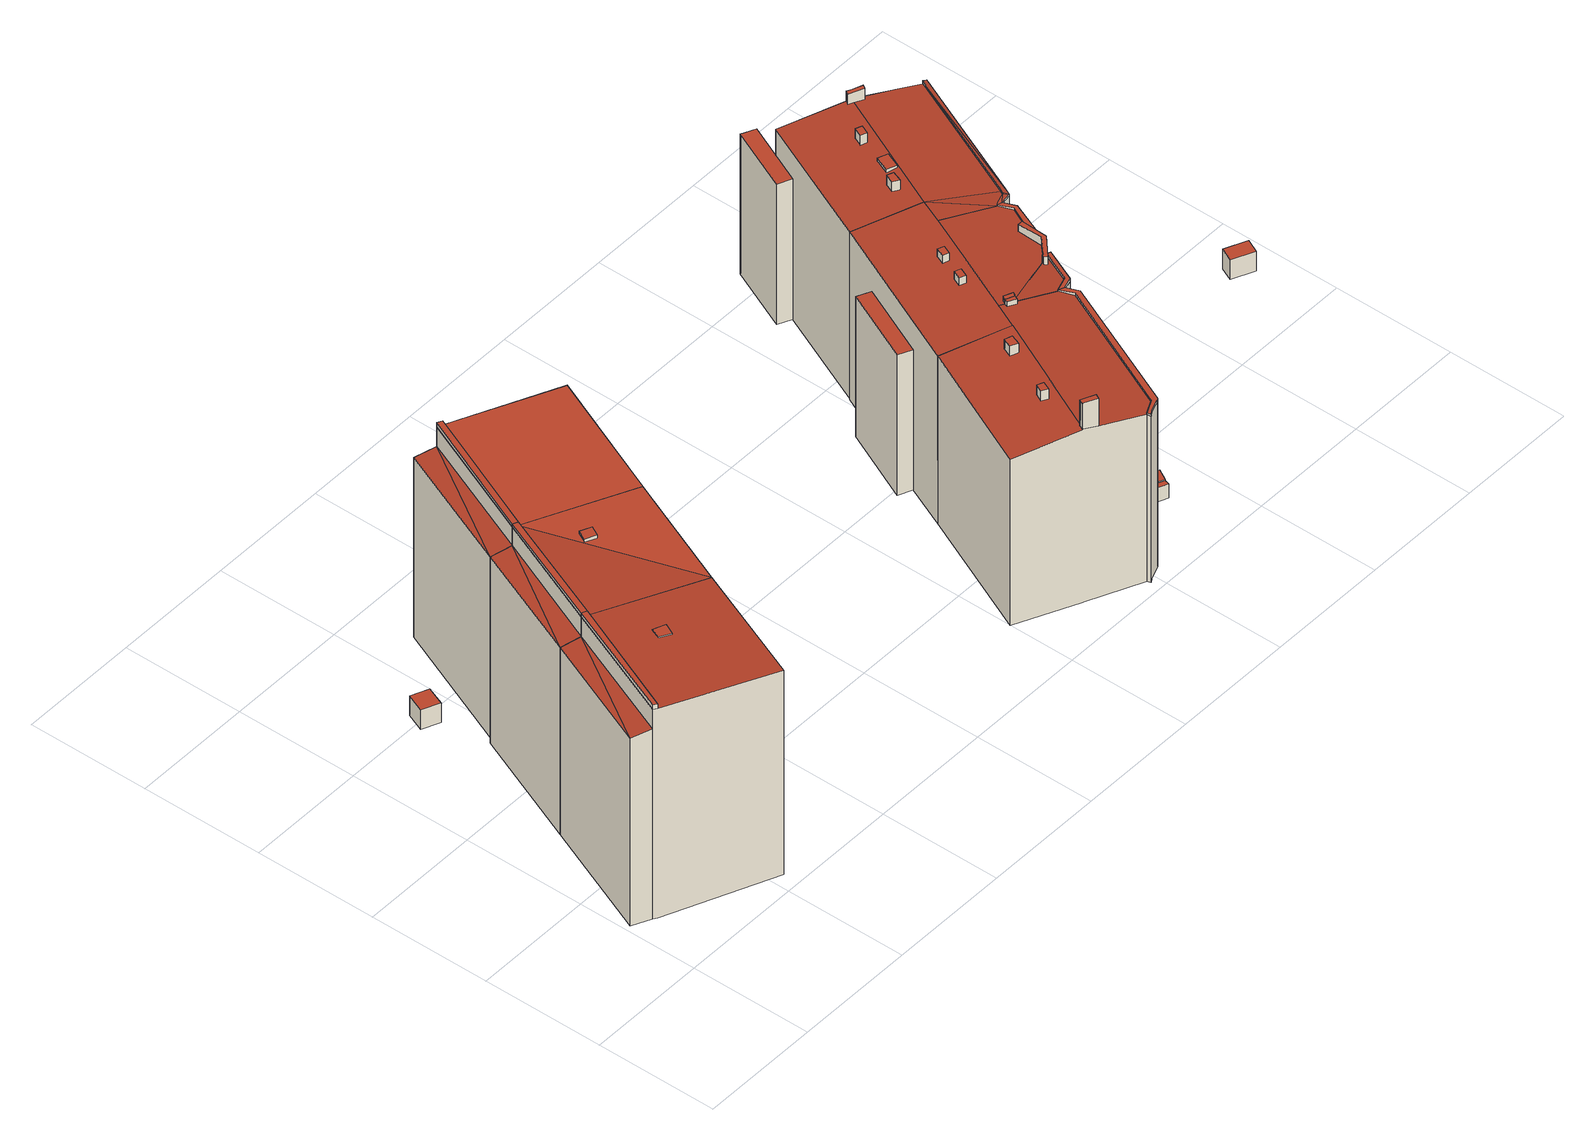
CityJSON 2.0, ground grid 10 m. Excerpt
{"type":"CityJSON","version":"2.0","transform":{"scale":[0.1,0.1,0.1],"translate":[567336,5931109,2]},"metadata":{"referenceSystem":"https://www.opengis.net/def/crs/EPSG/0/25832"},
"CityObjects":{
"building1":{"type":"Building","attributes":{"Grundfläche 2D":"120.681481","Grundhöhe NN":"2.966"},"children":["building1-1","building1-2"],"geometry":[{"type":"Solid","lod":"3","boundaries":[[[[0,1,2]],[[3,1,0]],[[4,0,2,5]],[[6,7,8]],[[9,7,6]],[[8,7,10,11]],[[9,6,12,13]],[[7,9,13,10]],[[5,2,1,8,11,14,15]],[[4,5,15,16]],[[0,4,16,12,6,3]],[[3,6,8,1]],[[13,12,16,15,14,11,10]]]],"semantics":{"surfaces":[{"type":"RoofSurface"},{"type":"WallSurface"},{"type":"GroundSurface"}],"values":[[0,0,0,0,0,1,1,1,1,1,1,1,2]]}}]},
"building1-1":{"type":"BuildingInstallation","parents":["building1"],"geometry":[{"type":"MultiSurface","lod":"3","boundaries":[[[17,18,19,20]],[[20,19,1,2]],[[17,20,2,0]],[[18,17,0,3]],[[19,18,3,1]]],"semantics":{"surfaces":[{"type":"RoofSurface"},{"type":"WallSurface"}],"values":[0,1,1,1,1]}}]},
"building1-2":{"type":"BuildingInstallation","parents":["building1"],"geometry":[{"type":"MultiSurface","lod":"3","boundaries":[[[21,22,23,24]],[[24,23,25,26]],[[21,24,26,27]],[[22,21,27,28]],[[23,22,28,25]]],"semantics":{"surfaces":[{"type":"RoofSurface"},{"type":"WallSurface"}],"values":[0,1,1,1,1]}}]},
"building2":{"type":"Building","attributes":{"Grundfläche 2D":"2.454993","Grundhöhe NN":"3.459"},"geometry":[{"type":"Solid","lod":"3","boundaries":[[[[29,30,31,32]],[[33,34,32,31]],[[34,35,29,32]],[[35,36,30,29]],[[36,33,31,30]],[[36,35,34,33]]]],"semantics":{"surfaces":[{"type":"RoofSurface"},{"type":"WallSurface"},{"type":"GroundSurface"}],"values":[[0,1,1,1,1,2]]}}]},
"building3":{"type":"Building","attributes":{"Grundfläche 2D":"118.422062","Grundhöhe NN":"2.962"},"children":["building3-1","building3-2"],"geometry":[{"type":"Solid","lod":"3","boundaries":[[[[37,38,3,0]],[[37,0,4]],[[37,4,39]],[[40,9,6]],[[41,9,40]],[[6,9,13,12]],[[41,40,42,43]],[[9,41,43,13]],[[0,3,6,12,16,4]],[[39,4,16,44]],[[37,39,44,42,40,38]],[[38,40,6,3]],[[43,42,44,16,12,13]]]],"semantics":{"surfaces":[{"type":"RoofSurface"},{"type":"WallSurface"},{"type":"GroundSurface"}],"values":[[0,0,0,0,0,1,1,1,1,1,1,1,2]]}}]},
"building3-1":{"type":"BuildingInstallation","parents":["building3"],"geometry":[{"type":"MultiSurface","lod":"3","boundaries":[[[45,46,18,17]],[[17,18,3,0]],[[45,17,0,37]],[[46,45,37,38]],[[18,46,38,3]]],"semantics":{"surfaces":[{"type":"RoofSurface"},{"type":"WallSurface"}],"values":[0,1,1,1,1]}}]},
"building3-2":{"type":"BuildingInstallation","parents":["building3"],"geometry":[{"type":"MultiSurface","lod":"3","boundaries":[[[47,48,49,50]],[[50,49,51,52]],[[47,50,52,53]],[[48,47,53,54]],[[49,48,54,51]]],"semantics":{"surfaces":[{"type":"RoofSurface"},{"type":"WallSurface"}],"values":[0,1,1,1,1]}}]},
"building4":{"type":"Building","attributes":{"Grundfläche 2D":"131.189541","Grundhöhe NN":"3.467"},"children":["building4-1"],"geometry":[{"type":"Solid","lod":"3","boundaries":[[[[55,56,38,37]],[[57,55,37,39]],[[58,41,40]],[[59,41,58]],[[37,38,40,60,61,39]],[[57,39,61,62]],[[55,57,62,63,58,56]],[[56,58,40,38]],[[40,41,64,60]],[[59,58,63,65]],[[41,59,65,64]],[[61,60,64,65,63,62]]]],"semantics":{"surfaces":[{"type":"RoofSurface"},{"type":"WallSurface"},{"type":"GroundSurface"}],"values":[[0,0,0,0,1,1,1,1,1,1,1,2]]}}]},
"building4-1":{"type":"BuildingInstallation","parents":["building4"],"geometry":[{"type":"MultiSurface","lod":"3","boundaries":[[[66,67,46,45]],[[45,46,38,37]],[[66,45,37,55]],[[67,66,55,56]],[[46,67,56,38]]],"semantics":{"surfaces":[{"type":"RoofSurface"},{"type":"WallSurface"}],"values":[0,1,1,1,1]}}]},
"building5":{"type":"Building","attributes":{"Grundfläche 2D":"143.155367","Grundhöhe NN":"4.221"},"children":["building5-1","building5-2","building5-3","building5-4","building5-5"],"geometry":[{"type":"Solid","lod":"3","boundaries":[[[[68,69,70,71,72,73]],[[74,75,76,77,78,79,80,69,68,73,81,82,83,84,85]],[[71,70,86,87]],[[88,89,82,81,73,72,71,87,90]],[[83,82,89,91]],[[92,85,84,83,91,93]],[[75,74,85,92,94]],[[76,75,94,95]],[[77,76,95,96]],[[80,79,78,77,96,97]],[[69,80,97,98]],[[70,69,98,86]],[[89,88,90,87,86,98,97,96,95,94,92,93,91]]]],"semantics":{"surfaces":[{"type":"RoofSurface"},{"type":"WallSurface"},{"type":"GroundSurface"}],"values":[[0,0,1,1,1,1,1,1,1,1,1,1,2]]}}]},
"building5-1":{"type":"BuildingInstallation","parents":["building5"],"geometry":[{"type":"MultiSurface","lod":"3","boundaries":[[[99,100,101,102]],[[102,101,103,104]],[[99,102,104,105]],[[100,99,105,106]],[[101,100,106,103]]],"semantics":{"surfaces":[{"type":"RoofSurface"},{"type":"WallSurface"}],"values":[0,1,1,1,1]}}]},
"building5-2":{"type":"BuildingInstallation","parents":["building5"],"geometry":[{"type":"MultiSurface","lod":"3","boundaries":[[[107,108,109,110,111]],[[72,73,81,109,108,107]],[[81,112,110,109]],[[68,113,111,110,112]],[[113,72,107,111]]],"semantics":{"surfaces":[{"type":"RoofSurface"},{"type":"WallSurface"}],"values":[0,1,1,1,1]}}]},
"building5-3":{"type":"BuildingInstallation","parents":["building5"],"geometry":[{"type":"MultiSurface","lod":"3","boundaries":[[[114,115,116,117]],[[78,79,116,115]],[[79,118,117,116]],[[114,117,118,119]],[[119,78,115,114]]],"semantics":{"surfaces":[{"type":"RoofSurface"},{"type":"WallSurface"}],"values":[0,1,1,1,1]}}]},
"building5-4":{"type":"BuildingInstallation","parents":["building5"],"geometry":[{"type":"MultiSurface","lod":"3","boundaries":[[[120,121,122,123]],[[123,122,124,125]],[[120,123,125,126]],[[121,120,126,127]],[[122,121,127,124]]],"semantics":{"surfaces":[{"type":"RoofSurface"},{"type":"WallSurface"}],"values":[0,1,1,1,1]}}]},
"building5-5":{"type":"BuildingInstallation","parents":["building5"],"geometry":[{"type":"MultiSurface","lod":"3","boundaries":[[[128,129,130,131,132,133,134,135,136]],[[76,77,131,130]],[[77,137,132,131]],[[133,132,137,138]],[[138,82,134,133]],[[82,83,135,134]],[[83,84,85,128,136,135]],[[85,74,75,129,128]],[[75,76,130,129]]],"semantics":{"surfaces":[{"type":"RoofSurface"},{"type":"WallSurface"}],"values":[0,1,1,1,1,1,1,1,1]}}]},
"building6":{"type":"Building","attributes":{"Grundfläche 2D":"0.638753","Grundhöhe NN":"4.472"},"geometry":[{"type":"Solid","lod":"3","boundaries":[[[[139,140,141,142]],[[143,144,142,141]],[[144,145,139,142]],[[145,146,140,139]],[[146,143,141,140]],[[146,145,144,143]]]],"semantics":{"surfaces":[{"type":"RoofSurface"},{"type":"WallSurface"},{"type":"GroundSurface"}],"values":[[0,1,1,1,1,2]]}}]},
"building7":{"type":"Building","attributes":{"Grundfläche 2D":"1.682884","Grundhöhe NN":"4.439"},"geometry":[{"type":"Solid","lod":"3","boundaries":[[[[147,148,149,150]],[[151,152,150,149]],[[152,153,147,150]],[[153,154,148,147]],[[154,151,149,148]],[[154,153,152,151]]]],"semantics":{"surfaces":[{"type":"RoofSurface"},{"type":"WallSurface"},{"type":"GroundSurface"}],"values":[[0,1,1,1,1,2]]}}]},
"building8":{"type":"Building","attributes":{"Grundfläche 2D":"143.043735","Grundhöhe NN":"4.231"},"children":["building8-1","building8-2","building8-3","building8-4","building8-5","building8-6"],"geometry":[{"type":"Solid","lod":"3","boundaries":[[[[155,70,69,80,156,157]],[[158,159,160,161]],[[161,78,77,76,162,163,159,158]],[[156,80,79,78,161,160,159,164,165,166,167,168,169]],[[170,171,172,173,174,175]],[[176,177,178,179]],[[180,181,182,183,184,185]],[[174,173,186,187]],[[175,174,187,188]],[[172,171,189,190]],[[173,172,190,186]],[[178,191,86,70,155,192,193,179]],[[69,70,86,98]],[[80,69,98,97]],[[194,78,79,80,97,195]],[[77,78,194,96]],[[77,96,95,185,76]],[[76,185,184,162]],[[196,163,162,184,183,197]],[[159,163,196,198]],[[164,159,198,199]],[[165,164,199,200]],[[166,165,200,201]],[[170,167,166,201,189,171]],[[167,170,175,168]],[[168,175,188,202,169]],[[156,169,202,203]],[[157,156,203,204]],[[155,157,204,192]],[[176,179,193,205]],[[177,176,205,206]],[[178,177,206,191]],[[180,185,95,94]],[[181,180,94,207]],[[182,181,207,208]],[[183,182,208,197]],[[186,190,189,201,200,199,198,196,197,208,207,94,95,96,194,195,97,98,86,191,206,205,193,192,204,203,202,188,187]]]],"semantics":{"surfaces":[{"type":"RoofSurface"},{"type":"WallSurface"},{"type":"GroundSurface"}],"values":[[0,0,0,0,0,0,0,1,1,1,1,1,1,1,1,1,1,1,1,1,1,1,1,1,1,1,1,1,1,1,1,1,1,1,1,1,2]]}}]},
"building8-1":{"type":"BuildingInstallation","parents":["building8"],"geometry":[{"type":"MultiSurface","lod":"3","boundaries":[[[209,210,116,115,211]],[[210,209,212,213]],[[79,78,115,116]],[[78,161,212,209,211,115]],[[213,79,116,210]]],"semantics":{"surfaces":[{"type":"RoofSurface"},{"type":"WallSurface"}],"values":[0,1,1,1,1]}}]},
"building8-2":{"type":"BuildingInstallation","parents":["building8"],"geometry":[{"type":"MultiSurface","lod":"3","boundaries":[[[214,215,216,217]],[[217,216,218,219]],[[214,217,219,220]],[[215,214,220,221]],[[216,215,221,218]]],"semantics":{"surfaces":[{"type":"RoofSurface"},{"type":"WallSurface"}],"values":[0,1,1,1,1]}}]},
"building8-3":{"type":"BuildingInstallation","parents":["building8"],"geometry":[{"type":"MultiSurface","lod":"3","boundaries":[[[222,223,224,225]],[[225,224,226,227]],[[222,225,227,228]],[[223,222,228,229]],[[224,223,229,226]]],"semantics":{"surfaces":[{"type":"RoofSurface"},{"type":"WallSurface"}],"values":[0,1,1,1,1]}}]},
"building8-4":{"type":"BuildingInstallation","parents":["building8"],"geometry":[{"type":"MultiSurface","lod":"3","boundaries":[[[230,231,232,131,130,233]],[[232,231,159,234]],[[234,77,131,232]],[[77,76,130,131]],[[76,162,233,130]],[[163,230,233,162]],[[163,159,231,230]]],"semantics":{"surfaces":[{"type":"RoofSurface"},{"type":"WallSurface"}],"values":[0,1,1,1,1,1,1]}}]},
"building8-5":{"type":"BuildingInstallation","parents":["building8"],"geometry":[{"type":"MultiSurface","lod":"3","boundaries":[[[235,236,237,238,239,240,241,242]],[[159,164,239,238,243]],[[165,244,240,239,164]],[[244,245,241,240]],[[242,241,245,246]],[[242,246,160,235]],[[236,235,160,158]],[[247,237,236,158]],[[247,243,238,237]]],"semantics":{"surfaces":[{"type":"RoofSurface"},{"type":"WallSurface"}],"values":[0,1,1,1,1,1,1,1,1]}}]},
"building8-6":{"type":"BuildingInstallation","parents":["building8"],"geometry":[{"type":"MultiSurface","lod":"3","boundaries":[[[248,249,250,251,252,253]],[[168,169,249,248]],[[169,254,250,249]],[[251,250,254,165]],[[165,166,252,251]],[[166,167,253,252]],[[167,168,248,253]]],"semantics":{"surfaces":[{"type":"RoofSurface"},{"type":"WallSurface"}],"values":[0,1,1,1,1,1,1]}}]},
"building9":{"type":"Building","attributes":{"Grundfläche 2D":"0.799088","Grundhöhe NN":"4.309"},"geometry":[{"type":"Solid","lod":"3","boundaries":[[[[255,256,257,258]],[[259,260,258,257]],[[260,261,255,258]],[[261,262,256,255]],[[262,259,257,256]],[[262,261,260,259]]]],"semantics":{"surfaces":[{"type":"RoofSurface"},{"type":"WallSurface"},{"type":"GroundSurface"}],"values":[[0,1,1,1,1,2]]}}]},
"building10":{"type":"Building","attributes":{"Grundfläche 2D":"1.682365","Grundhöhe NN":"4.231"},"geometry":[{"type":"Solid","lod":"3","boundaries":[[[[263,264,265,266]],[[267,268,266,265]],[[268,269,263,266]],[[269,270,264,263]],[[270,267,265,264]],[[270,269,268,267]]]],"semantics":{"surfaces":[{"type":"RoofSurface"},{"type":"WallSurface"},{"type":"GroundSurface"}],"values":[[0,1,1,1,1,2]]}}]},
"building11":{"type":"Building","attributes":{"Grundfläche 2D":"147.779253","Grundhöhe NN":"4.279"},"children":["building11-1","building11-2","building11-3","building11-4","building11-5"],"geometry":[{"type":"Solid","lod":"3","boundaries":[[[[155,157,271,272,273,274]],[[156,169,157]],[[169,168,275,276,157]],[[276,275,277,278,279,272,271,157]],[[280,275,168]],[[281,282,283,284,285]],[[285,284,286,287]],[[281,285,287,288]],[[282,281,288,289]],[[283,282,289,290]],[[291,155,274,284,283,290]],[[157,155,291,292]],[[156,157,292,293]],[[168,169,156,293,294]],[[295,280,168,294]],[[277,275,280,295,296]],[[297,286,284,274,273,272,279,278,277,296,298]],[[289,288,287,286,297,298,296,295,294,293,292,291,290]]]],"semantics":{"surfaces":[{"type":"RoofSurface"},{"type":"WallSurface"},{"type":"GroundSurface"}],"values":[[0,0,0,0,0,0,1,1,1,1,1,1,1,1,1,1,1,2]]}}]},
"building11-1":{"type":"BuildingInstallation","parents":["building11"],"geometry":[{"type":"MultiSurface","lod":"3","boundaries":[[[299,300,301,302]],[[302,301,303,304]],[[299,302,304,305]],[[300,299,305,306]],[[301,300,306,303]]],"semantics":{"surfaces":[{"type":"RoofSurface"},{"type":"WallSurface"}],"values":[0,1,1,1,1]}}]},
"building11-2":{"type":"BuildingInstallation","parents":["building11"],"geometry":[{"type":"MultiSurface","lod":"3","boundaries":[[[307,308,309,310]],[[310,309,311,312]],[[307,310,312,313]],[[308,307,313,314]],[[309,308,314,311]]],"semantics":{"surfaces":[{"type":"RoofSurface"},{"type":"WallSurface"}],"values":[0,1,1,1,1]}}]},
"building11-3":{"type":"BuildingInstallation","parents":["building11"],"geometry":[{"type":"MultiSurface","lod":"3","boundaries":[[[315,316,317,318,319]],[[273,320,317,316]],[[321,318,317,320,271]],[[321,279,319,318]],[[279,319,279,322]],[[319,279,272,273,316,315]]],"semantics":{"surfaces":[{"type":"RoofSurface"},{"type":"WallSurface"}],"values":[0,1,1,1,1,1]}}]},
"building11-4":{"type":"BuildingInstallation","parents":["building11"],"geometry":[{"type":"MultiSurface","lod":"3","boundaries":[[[323,248,324]],[[325,249,248,323]],[[323,324,326]],[[327,328,329,330]],[[331,332,326,324,329,328]],[[168,280,324,248]],[[294,168,248,249,333]],[[280,275,277,330,329,324]],[[277,278,327,330]],[[328,327,278,276,334,335,326,332,331]],[[335,336,169,333,249,325,323,326]]],"semantics":{"surfaces":[{"type":"RoofSurface"},{"type":"WallSurface"}],"values":[0,0,0,0,0,1,1,1,1,1,1]}}]},
"building11-5":{"type":"BuildingInstallation","parents":["building11"],"geometry":[{"type":"MultiSurface","lod":"3","boundaries":[[[337,338,339,340]],[[340,339,341,342]],[[342,343,337,340]],[[343,344,338,337]],[[339,338,344,341]]],"semantics":{"surfaces":[{"type":"RoofSurface"},{"type":"WallSurface"}],"values":[0,1,1,1,1]}}]},
"building12":{"type":"Building","attributes":{"Grundfläche 2D":"0.616846","Grundhöhe NN":"4.319"},"geometry":[{"type":"Solid","lod":"3","boundaries":[[[[345,346,347,348]],[[349,350,348,347]],[[350,351,345,348]],[[351,352,346,345]],[[352,349,347,346]],[[352,351,350,349]]]],"semantics":{"surfaces":[{"type":"RoofSurface"},{"type":"WallSurface"},{"type":"GroundSurface"}],"values":[[0,1,1,1,1,2]]}}]},
"building13":{"type":"Building","attributes":{"Grundfläche 2D":"1.672342","Grundhöhe NN":"4.317"},"geometry":[{"type":"Solid","lod":"3","boundaries":[[[[353,354,355,356]],[[357,349,356,355]],[[349,352,353,356]],[[352,358,354,353]],[[358,357,355,354]],[[358,352,349,357]]]],"semantics":{"surfaces":[{"type":"RoofSurface"},{"type":"WallSurface"},{"type":"GroundSurface"}],"values":[[0,1,1,1,1,2]]}}]},
"building14":{"type":"Building","attributes":{"Grundfläche 2D":"2.400641","Grundhöhe NN":"4.411"},"geometry":[{"type":"Solid","lod":"3","boundaries":[[[[359,360,361,362]],[[363,364,362,361]],[[364,365,359,362]],[[365,366,360,359]],[[366,363,361,360]],[[366,365,364,363]]]],"semantics":{"surfaces":[{"type":"RoofSurface"},{"type":"WallSurface"},{"type":"GroundSurface"}],"values":[[0,1,1,1,1,2]]}}]}
},
"vertices":[
[64,147,203],[20,53,203],[23,51,203],[60,149,203],[151,110,198],[111,13,198],[60,149,185],[5,60,183],[20,53,185],[45,155,182],[5,60,10],[20,53,10],[60,149,10],[45,155,10],[23,51,10],[111,13,10],[151,110,10],
[64,147,207],[60,149,207],[20,53,207],[23,51,207],
[92,101,202],[82,105,202],[79,97,202],[88,92,202],[79,97,201],[88,92,201],[92,101,201],[82,105,201],
[75,285,33],[81,300,33],[67,306,33],[61,291,33],[67,306,15],[61,291,15],[75,285,15],[81,300,15],
[104,241,202],[100,243,202],[191,204,198],[100,243,185],[85,250,181],[100,243,10],[85,250,10],[191,204,10],
[104,241,205],[100,243,205],
[134,201,203],[125,205,203],[121,197,203],[130,193,203],[121,197,200],[130,193,200],[134,201,200],[125,205,201],
[149,345,201],[145,347,201],[236,308,198],[145,347,183],[129,354,180],[100,243,15],[191,204,15],[236,308,15],[145,347,15],[85,250,15],[129,354,15],
[149,345,205],[145,347,205],
[442,27,181],[489,126,181],[437,149,176],[390,46,175],[439,23,181],[440,23,181],[500,11,174],[548,116,174],[544,126,175],[539,128,176],[509,141,180],[502,144,181],[498,146,181],[450,18,180],[483,3,176],[484,0,175],[487,2,175],[499,7,174],[437,149,22],[390,46,22],[440,23,22],[483,3,22],[439,23,22],[484,0,22],[499,7,22],[487,2,22],[548,116,22],[544,126,22],[539,128,22],[498,146,22],[489,126,22],
[474,114,189],[468,116,189],[465,109,189],[471,106,189],[465,109,180],[471,106,180],[474,114,180],[468,116,180],
[439,23,205],[440,23,205],[450,18,205],[452,22,205],[441,27,205],[452,22,180],[441,27,181],
[508,138,185],[509,141,185],[502,144,185],[501,141,185],[501,141,181],[508,138,180],
[452,68,189],[447,70,189],[444,64,189],[449,61,189],[444,64,180],[449,61,180],[452,68,180],[447,70,180],
[499,7,177],[548,116,177],[544,126,177],[539,128,177],[544,117,177],[495,9,177],[483,3,177],[484,0,177],[487,2,177],[544,117,175],[495,9,174],
[554,43,38],[555,47,38],[541,53,38],[539,49,38],[541,53,25],[539,49,25],[554,43,25],[555,47,25],
[555,47,39],[560,56,39],[545,63,39],[541,53,39],[545,63,24],[541,53,24],[555,47,24],[560,56,24],
[494,274,176],[537,232,181],[545,251,181],[555,155,175],[562,157,175],[556,155,175],[510,142,180],[553,129,174],[565,156,174],[571,165,174],[571,178,175],[575,176,174],[586,203,174],[582,213,175],[578,214,176],[586,203,150],[584,197,150],[599,204,150],[595,221,150],[592,215,150],[582,213,150],[468,247,151],[441,188,151],[452,183,151],[479,242,151],[548,116,150],[546,111,150],[560,119,150],[556,135,150],[553,129,150],[544,126,150],[595,221,22],[592,215,22],[582,213,22],[584,197,22],[599,204,22],[452,183,22],[494,274,22],[479,242,22],[509,141,22],[502,144,22],[565,156,22],[556,135,22],[562,157,22],[571,165,22],[571,178,22],[575,176,22],[578,214,22],[537,232,22],[545,251,22],[468,247,22],[441,188,22],[546,111,22],[560,119,22],
[511,144,185],[504,147,185],[510,142,185],[511,144,180],[504,147,181],
[505,185,187],[500,187,187],[497,180,187],[502,178,187],[497,180,180],[502,178,180],[505,185,180],[500,187,180],
[515,208,187],[510,210,187],[507,203,187],[512,201,187],[507,203,180],[512,201,180],[515,208,180],[510,210,180],
[565,156,177],[562,157,177],[551,132,177],[553,129,177],[551,132,174],
[556,155,182],[555,155,182],[554,153,182],[556,151,182],[571,165,182],[572,187,182],[568,187,182],[568,167,182],[556,151,175],[572,187,175],[568,187,175],[568,167,174],[554,153,175],
[582,213,177],[578,214,177],[583,203,177],[571,178,177],[575,176,177],[586,203,177],[583,203,175],
[607,162,39],[609,166,39],[594,174,39],[592,170,39],[594,174,23],[592,170,23],[607,162,23],[609,166,23],
[609,166,41],[614,175,41],[599,183,41],[594,174,41],[599,183,22],[594,174,22],[609,166,22],[614,175,22],
[591,351,181],[593,354,181],[589,356,181],[541,378,176],[595,221,174],[592,223,174],[644,331,174],[641,332,174],[601,351,180],[592,215,174],[542,410,152],[519,359,152],[530,354,152],[541,378,152],[553,405,152],[541,378,23],[553,405,23],[542,410,23],[519,359,23],[530,354,23],[494,274,23],[545,251,23],[537,232,23],[582,213,23],[592,215,23],[644,331,23],[593,354,23],[641,332,23],
[570,326,189],[565,328,189],[562,321,189],[567,319,189],[562,321,180],[567,319,180],[570,326,180],[565,328,180],
[565,299,183],[557,302,183],[552,290,183],[560,287,183],[552,290,180],[560,287,181],[565,299,181],[557,302,180],
[593,354,190],[589,356,190],[587,353,190],[599,348,190],[601,351,190],[587,353,181],[599,348,180],[601,351,23],
[589,218,177],[592,215,176],[580,215,177],[590,218,177],[641,332,177],[638,326,177],[595,221,176],[644,331,176],[592,223,177],[590,219,177],[578,214,23],[590,219,174],[590,218,174],[589,218,174],
[548,280,189],[543,282,189],[540,275,189],[545,272,189],[540,275,180],[545,272,180],[548,280,180],[543,282,180],
[663,281,39],[665,284,39],[650,291,39],[648,288,39],[650,291,23],[648,288,23],[663,281,23],[665,284,23],
[665,284,40],[669,293,39],[654,300,39],[650,291,40],[654,300,23],[669,293,23],
[767,143,42],[772,154,42],[754,162,42],[749,151,42],[754,162,24],[749,151,24],[767,143,24],[772,154,24]
]}
